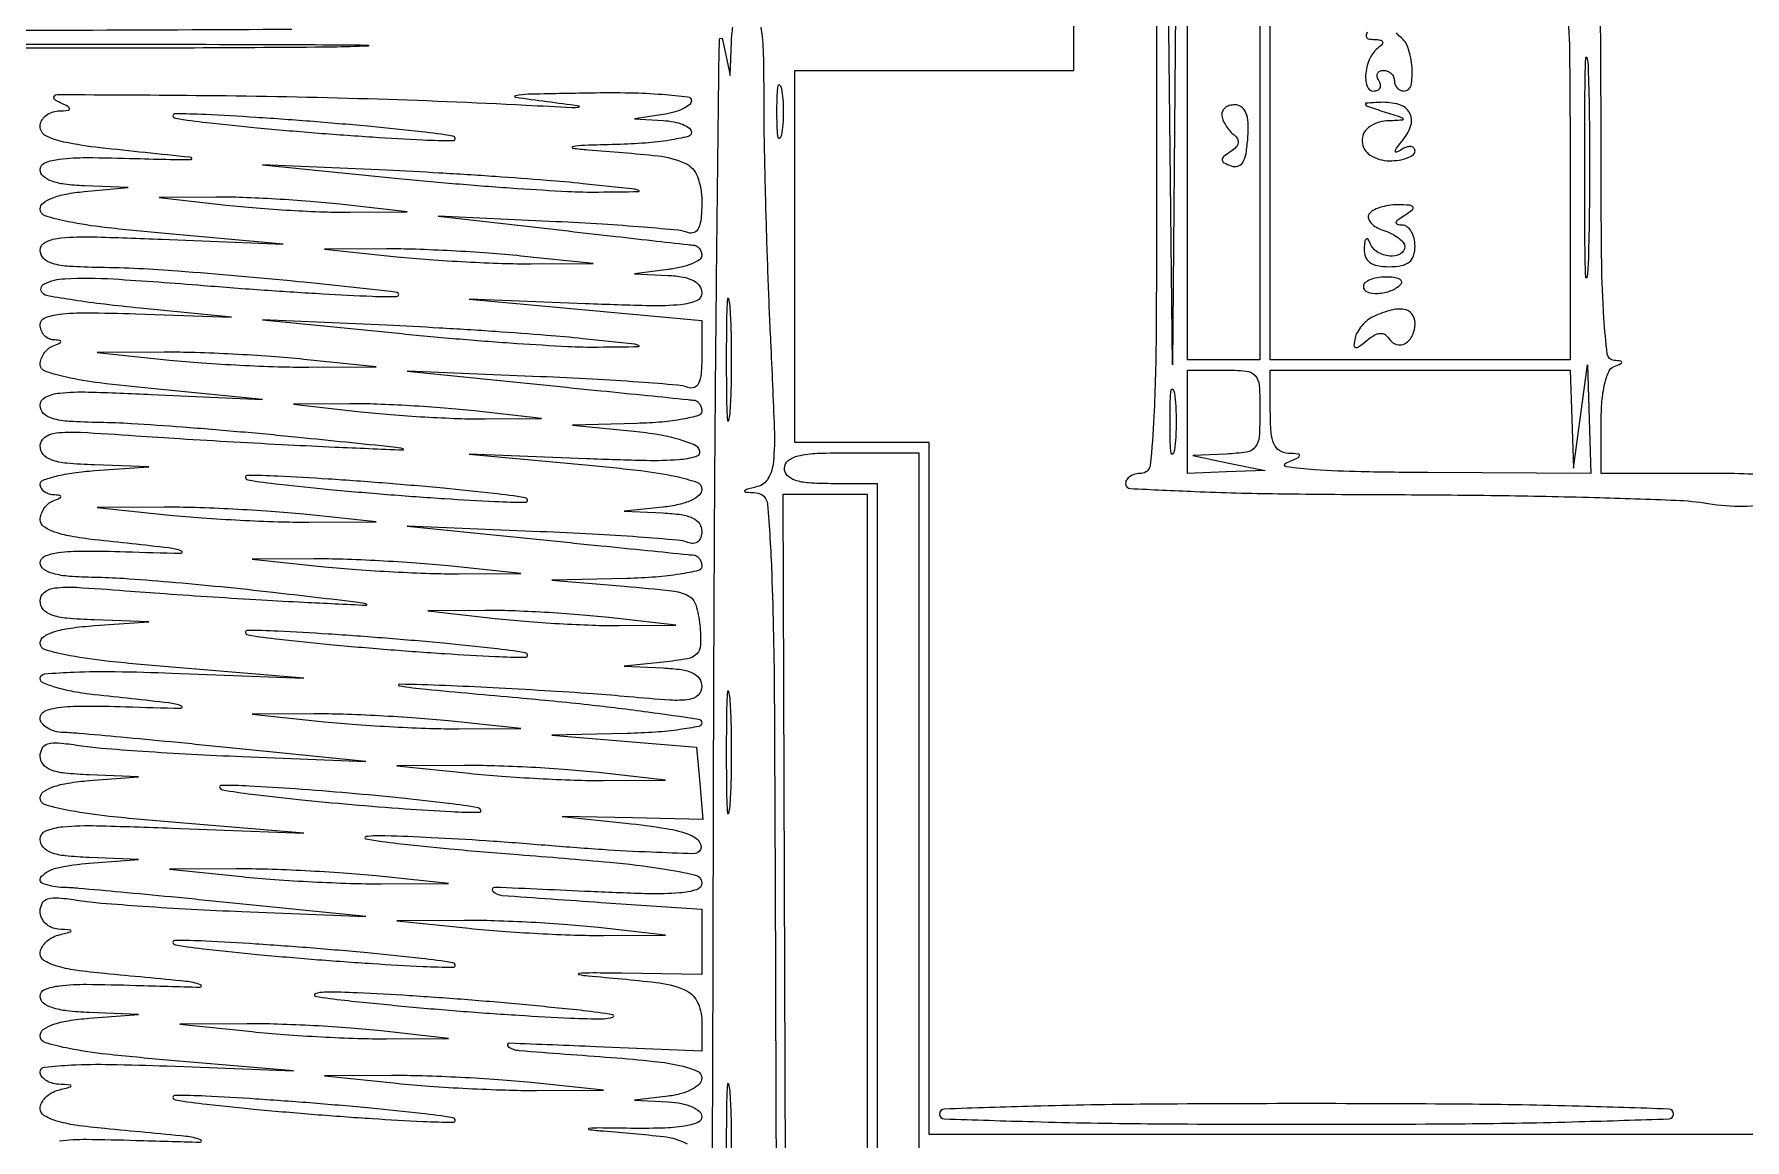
# Model space of a CAD drawing. Extents: x 23 to 255, y 40 to 184.
# Drawn here: x 89.8 to 103.8, y 125.93 to 134.98 of the extents above; entities that cross this region are included whole.
import ezdxf

# ---------------------------------------------------------------- set-up
doc = ezdxf.new("R2010")
doc.units = 0
doc.header["$MEASUREMENT"] = 0

msp = doc.modelspace()

# ---------------------------------------------------------------- linework, layer by layer
for points in [[(207.919475, 175.632891, 0.000007), (191.762556, 175.634099, 0.00002), (173.0434, 175.634494, 0.000013), (151.49745, 175.633531)], [(98.982, 136.7136), (98.982, 134.0487, -0.001302), (98.97807, 132.53948, -0.010594), (98.959843, 131.8491, -0.014733), (98.929053, 131.450268, -0.383351), (98.8551, 131.3838, 0.064853), (98.806586, 131.377481, 0.082425), (98.765477, 131.358949, 0.098894), (98.737977, 131.331463, 0.148195), (98.7282, 131.2992, 0.399288), (98.765652, 131.259778, 0.002525), (99.295223, 131.235308, 0.006956), (99.97342, 131.216845, 0.002747), (100.90665, 131.209557, -0.002812), (101.770918, 131.202696, -0.00361), (102.565792, 131.186175, -0.002782), (103.231412, 131.163826, -0.030946), (103.495692, 131.137042, 0.043677), (103.782206, 131.115348, 0.052396), (104.05065, 131.146743, 0.06384)], [(102.341676, 135.193906, -0.020095), (102.361767, 134.78801, -0.002319), (102.366, 133.875296), (102.366, 132.3144), (101.1393, 132.3144), (99.9126, 132.3144), (99.9126, 134.514), (99.9126, 136.7136)], [(91.903364, 135.017614, -0.000504), (88.17435, 135.003414, 0.00075)], [(95.344658, 125.291578, 0.000841), (95.354041, 128.0421, -0.00082), (95.363264, 130.779537, -0.001458), (95.38113, 133.033764, -0.000413), (95.403308, 134.934507, -0.895655), (95.4288, 134.937), (95.491126, 134.6409), (95.502263, 134.91585, -0.030926), (95.514694, 135.036919, -0.075426)], [(104.063094, 131.365162, 0.011698), (103.790137, 131.379238, 0.007033), (103.4658, 131.3838), (102.6198, 131.3838), (102.6198, 131.79975, -0.020037), (102.626784, 131.973951, -0.036638), (102.648497, 132.114405, -0.045015), (102.681587, 132.215409, -0.197694), (102.72555, 132.258371, 0.009076), (102.78137, 132.282082, 0.295955), (102.789, 132.293844, 0.382689), (102.780827, 132.302958, 0.011437), (102.72555, 132.307721, -0.360653), (102.670433, 132.35962, -0.014341), (102.642438, 132.654963, -0.013501), (102.624501, 133.116764, -0.002956), (102.6198, 133.911933, 0.001591), (102.616445, 134.966056, 0.027155), (102.595455, 135.311669, 0.105196)], [(95.742654, 135.037929, -0.034161), (95.762446, 134.82082, -0.005654), (95.7672, 134.400476, 0.004967), (95.771007, 134.017197, 0.00213), (95.783357, 133.50543, 0.002107), (95.801136, 132.960233, 0.002777), (95.822201, 132.463325, -0.002613), (95.852586, 131.752116, -0.031575), (95.845568, 131.478617, -0.104679), (95.804, 131.342984, -0.206434), (95.716451, 131.275363, 0.003148), (95.620041, 131.250044, 0.27229), (95.609916, 131.239727, 0.461985), (95.616159, 131.231004, 0.004452), (95.70375, 131.224414, -0.370674), (95.797269, 131.132612, -0.012049), (95.831647, 130.566194, -0.007803), (95.853106, 129.540448, -0.000627), (95.86408, 126.83655, 0.000697), (95.873071, 124.695352, 0.000287), (95.890966, 121.793729, 0.000284), (95.913721, 118.680561, 0.000365), (95.938362, 115.8174, 0.00049), (95.967732, 112.970367, 0.991603)], [(100.70648, 134.996197, 0.177684), (100.697053, 134.961829, 0.328723), (100.714427, 134.941986, 0.051364), (100.769391, 134.935705, -0.043652), (100.81232, 134.931466, -0.235257), (100.830479, 134.917726, -0.297655), (100.828126, 134.897826, -0.060291), (100.8009, 134.872255, 0.124603), (100.729172, 134.785212, 0.082013), (100.693421, 134.659776, 0.108626), (100.70427, 134.554209, 0.323633), (100.759884, 134.514, 0.103144), (100.791384, 134.520568, 0.178935), (100.810419, 134.538851, 0.165916), (100.813801, 134.566293, 0.087051), (100.8009, 134.5986, -0.082592), (100.787659, 134.630926, -0.161196), (100.790291, 134.658349, -0.182303), (100.808179, 134.676577, -0.108972), (100.838207, 134.6832, -0.093332), (100.872407, 134.67676, -0.09642), (100.901482, 134.658349, -0.099167), (100.920942, 134.63088, -0.105053), (100.9278, 134.5986, 0.092674), (100.933838, 134.566305, 0.09622), (100.951107, 134.538851, 0.099291), (100.976869, 134.520478, 0.105789), (101.007142, 134.514, 0.358848), (101.06391, 134.560764, 0.066794), (101.072526, 134.705977, 0.059205), (101.041347, 134.866029, 0.161113), (100.974159, 134.95815, -0.110059), (100.944722, 134.991017, -0.193895)], [(90.004056, 125.919382, -0.031178), (90.224143, 125.931099, -0.005848), (90.62775, 125.922685, 0.002162), (91.154651, 125.907816, 0.844249), (91.15849, 125.927525, 0.066082), (91.039303, 125.955297, 0.001141), (90.37395, 126.018477, -0.013003), (90.134615, 126.046946, -0.038657), (89.973571, 126.083241, -0.06202), (89.875612, 126.12732, -0.261765), (89.8452, 126.18143, -0.117853), (89.856304, 126.227887, -0.075354), (89.88869, 126.273282, -0.068787), (89.936657, 126.310767, -0.067697), (89.99325, 126.334083, 0.001923), (90.092755, 126.360496, 0.339035), (90.099, 126.368647, 0.392517), (90.092565, 126.375581, 0.002113), (89.99325, 126.382586, -0.058004), (89.936631, 126.39301, -0.073591), (89.88869, 126.415866, -0.089286), (89.856462, 126.447108, -0.156974), (89.8452, 126.482096, -0.383399), (89.881737, 126.522741, -0.014701), (90.101193, 126.539659, -0.016216), (90.418002, 126.544447, -0.00541), (90.88155, 126.531402), (91.9179, 126.491011), (90.88155, 126.580044, -0.005501), (90.388312, 126.627891, -0.020704), (90.081118, 126.674038, -0.026898), (89.887821, 126.722222, -0.329371), (89.8452, 126.779903, -0.242074), (89.870627, 126.829345, -0.070108), (89.949086, 126.87027, -0.046189), (90.074255, 126.90203, -0.019375), (90.24705, 126.922416), (90.6489, 126.954102), (90.24705, 126.969351, -0.017457), (90.064471, 126.982674, -0.052189), (89.942216, 127.008991, -0.09137), (89.870367, 127.048107, -0.22625), (89.8452, 127.100879, -0.306002), (89.883578, 127.157715, -0.066964), (90.004056, 127.188382, -0.031178), (90.224143, 127.200099, -0.005848), (90.62775, 127.191685, 0.002162), (91.154651, 127.176816, 0.844249), (91.15849, 127.196525, 0.066082), (91.039303, 127.224297, 0.001141), (90.37395, 127.287477, -0.013003), (90.134615, 127.315946, -0.038657), (89.973571, 127.352241, -0.06202), (89.875612, 127.39632, -0.261765), (89.8452, 127.45043, -0.117853), (89.856304, 127.496887, -0.075354), (89.88869, 127.542282, -0.068787), (89.936657, 127.579767, -0.067697), (89.99325, 127.603083, 0.001923), (90.092755, 127.629496, 0.339035), (90.099, 127.637647, 0.392517), (90.092565, 127.644581, 0.002113), (89.99325, 127.651586, -0.090138), (89.936719, 127.665779, -0.089703), (89.88869, 127.69897, -0.092698), (89.856491, 127.745803, -0.104739), (89.8452, 127.799113, -0.128249), (89.862272, 127.864576, -0.199988), (89.907463, 127.900073, -0.091012), (89.995576, 127.907982, -0.015737), (90.16245, 127.887273, 0.018383), (90.345008, 127.865598, 0.003348), (90.684723, 127.840167, 0.003599), (91.082965, 127.815913, 0.00326), (91.4949, 127.796493), (92.5101, 127.755265), (91.368, 127.870621, 0.000986), (90.916682, 127.915307, 0.001304), (90.505477, 127.954121, 0.000931), (90.16059, 127.985121, 0.012873), (90.03555, 127.992888, -0.072855), (89.869806, 128.023348, -0.566147), (89.85644, 128.085063, -0.138153), (89.990784, 128.154868, -0.031497), (90.24705, 128.191416), (90.6489, 128.223102), (90.24705, 128.238351, -0.015762), (90.049887, 128.252066, -0.063412), (89.932485, 128.279261, -0.126455), (89.868938, 128.323283, -0.180258), (89.8452, 128.386989, -0.30366), (89.89172, 128.456525, -0.076685), (90.030872, 128.490354, -0.027597), (90.308107, 128.498736, -0.003269), (90.92385, 128.47934), (92.0025, 128.438301), (90.92385, 128.527404, -0.005253), (90.410608, 128.575234, -0.019781), (90.090853, 128.621268, -0.024842), (89.888298, 128.669168, -0.333863), (89.8452, 128.726518, -0.244341), (89.870622, 128.775434, -0.06841), (89.949698, 128.816161, -0.045624), (90.075098, 128.84789, -0.019489), (90.24705, 128.868216), (90.6489, 128.899902), (90.24705, 128.915151, -0.015412), (90.04664, 128.928951, -0.06613), (89.930408, 128.956367, -0.134319), (89.868466, 129.001601, -0.169858), (89.8452, 129.068113, -0.128249), (89.862272, 129.133576, -0.199988), (89.907463, 129.169073, -0.091012), (89.995576, 129.176982, -0.015737), (90.16245, 129.156273, 0.018383), (90.345008, 129.134598, 0.003348), (90.684723, 129.109167, 0.003599), (91.082965, 129.084913, 0.00326), (91.4949, 129.065493), (92.5101, 129.024265), (91.368, 129.139621, 0.000986), (90.916682, 129.184307, 0.001304), (90.505477, 129.223121, 0.000931), (90.16059, 129.254121, 0.012873), (90.03555, 129.261888, -0.057104), (89.962747, 129.27292, -0.074475), (89.901115, 129.299937, -0.091738), (89.859729, 129.338091, -0.162163), (89.8452, 129.381709, -0.301349), (89.880997, 129.43571, -0.067614), (89.993028, 129.466113, -0.033215), (90.19339, 129.478868, -0.007054), (90.54315, 129.472942, 0.002255), (90.999095, 129.460838, 0.839703), (91.002603, 129.478518, 0.064532), (90.898473, 129.504088, 0.001015), (90.28935, 129.571288, -0.017776), (90.119125, 129.595866, -0.028055), (89.975669, 129.630219, -0.026984), (89.868955, 129.668579, -0.301615), (89.8452, 129.704377, -0.390444), (89.879597, 129.74171, -0.010274), (90.124527, 129.756739, -0.014188), (90.459764, 129.760883, -0.005504), (90.92385, 129.74834), (92.0025, 129.707301), (90.92385, 129.796404, -0.005241), (90.409937, 129.844284, -0.01984), (90.090417, 129.890308, -0.025068), (89.888365, 129.938227, -0.333558), (89.8452, 129.995732, -0.254212), (89.872346, 130.045674, -0.066858), (89.957535, 130.085938, -0.043011), (90.094814, 130.11693, -0.016557), (90.28935, 130.137029), (90.7335, 130.168101), (90.28935, 130.18375, -0.01293), (90.062342, 130.197633, -0.062333), (89.936092, 130.224733, -0.135205), (89.870099, 130.27034, -0.17611), (89.8452, 130.338839, -0.225725), (89.878574, 130.408999, -0.141725), (89.96379, 130.445149, -0.044686), (90.141875, 130.450549, -0.005105), (90.54315, 130.422735, 0.002474), (90.865217, 130.398708, 0.001359), (91.259738, 130.372315, 0.001354), (91.660291, 130.347701, 0.002166), (92.0025, 130.32909, 0.000568), (92.514658, 130.304044, 0.880419), (92.516174, 130.312629, 0.04653), (92.447735, 130.327127, 0.000232), (91.7487, 130.408088, 0.003868), (91.327452, 130.453378, 0.003752), (90.901246, 130.492642, 0.003705), (90.525871, 130.521585, 0.013837), (90.28935, 130.531494, -0.01472), (90.084902, 130.540421, -0.047325), (89.950729, 130.563129, -0.08527), (89.872201, 130.599368, -0.246919), (89.8452, 130.650709, -0.301349), (89.880997, 130.70471, -0.067614), (89.993028, 130.735113, -0.033215), (90.19339, 130.747868, -0.007054), (90.54315, 130.741942, 0.002255), (90.999095, 130.729838, 0.839703), (91.002603, 130.747518, 0.064532), (90.898473, 130.773088, 0.001015), (90.28935, 130.840288, -0.017115), (90.095343, 130.868038, -0.043314), (89.957864, 130.905034, -0.06619), (89.872394, 130.949708, -0.243915), (89.8452, 131.002138, -0.083991), (89.853097, 131.048817, -0.064907), (89.876264, 131.095017, -0.064866), (89.910521, 131.133762, -0.083626), (89.95095, 131.158571, 0.009076), (90.00677, 131.182282, 0.295955), (90.0144, 131.194044, 0.382689), (90.006227, 131.203158, 0.011437), (89.95095, 131.207921, -0.07318), (89.910541, 131.216499, -0.08328), (89.876264, 131.236191, -0.093777), (89.853294, 131.263675, -0.127982), (89.8452, 131.294779, -0.315867), (89.86836, 131.327783, -0.025397), (89.975669, 131.360532, -0.02702), (90.119109, 131.388327, -0.016884), (90.28935, 131.406029), (90.7335, 131.437101), (90.28935, 131.45275, -0.012931), (90.062356, 131.466633, -0.062323), (89.9361, 131.493732, -0.135175), (89.870101, 131.539334, -0.176149), (89.8452, 131.607823, -0.243079), (89.881763, 131.678587, -0.128128), (89.976691, 131.714547, -0.039996), (90.174981, 131.719961, -0.004434), (90.62775, 131.692069, 0.00218), (90.988332, 131.668225, 0.001205), (91.428938, 131.642084, 0.001202), (91.875575, 131.617742, 0.001934), (92.2563, 131.599386, 0.00057), (92.814525, 131.575275, 0.897583), (92.815832, 131.583933, 0.039014), (92.734129, 131.598776, 0.000225), (91.9602, 131.677428, 0.003253), (91.487266, 131.722169, 0.00319), (91.010697, 131.761065, 0.00314), (90.592249, 131.789889, 0.012073), (90.33165, 131.799888, -0.011222), (90.083239, 131.808997, -0.055087), (89.945067, 131.832595, -0.123953), (89.872456, 131.874737, -0.202263), (89.8452, 131.939358, -0.283371), (89.886928, 132.007073, -0.091873), (90.004835, 132.041366, -0.03232), (90.241334, 132.049691, -0.004039), (90.75465, 132.030427), (91.6641, 131.988938), (90.75465, 132.077465, -0.006688), (90.332465, 132.124269, -0.022645), (90.059191, 132.170916, -0.029178), (89.885048, 132.219616, -0.320264), (89.8452, 132.275446, -0.086985), (89.853094, 132.320478, -0.065192), (89.876264, 132.365283, -0.064494), (89.910521, 132.403082, -0.080721), (89.95095, 132.427571, 0.009076), (90.00677, 132.451282, 0.295955), (90.0144, 132.463044, 0.382689), (90.006227, 132.472158, 0.011437), (89.95095, 132.476921, -0.106782), (89.910591, 132.488345, -0.093245), (89.876264, 132.515795, -0.089493), (89.853216, 132.554971, -0.08855), (89.8452, 132.599879, -0.306071), (89.883573, 132.656693, -0.067175), (90.003898, 132.687235, -0.031196), (90.223873, 132.698696, -0.005833), (90.62775, 132.689817), (91.4103, 132.663477), (90.662438, 132.73625, -0.005442), (90.372315, 132.767672, -0.008164), (90.11993, 132.801978, -0.004031), (89.907882, 132.836086, -0.155703), (89.865788, 132.857812, -0.519346), (89.879367, 132.935698, -0.09804), (90.047288, 132.977632, -0.027662), (90.44549, 132.975226, -0.005063), (91.180186, 132.922622, 0.002887), (91.681781, 132.884512, 0.003358), (92.159094, 132.854238, 0.002986), (92.563183, 132.833752, 0.020089), (92.7639, 132.832847, 0.92554), (92.765252, 132.865309, 0.005548), (91.956218, 132.952895, 0.004625), (90.971073, 133.03931, 0.016011), (90.33165, 133.068888, -0.011191), (90.0828, 133.077997, -0.055335), (89.944799, 133.101618, -0.124891), (89.872406, 133.143896, -0.201077), (89.8452, 133.208812, -0.294072), (89.889412, 133.277483, -0.083776), (90.017915, 133.311613, -0.029771), (90.274847, 133.320072, -0.003618), (90.83925, 133.30096), (91.8333, 133.260097), (90.83925, 133.349517, -0.005902), (90.372002, 133.397114, -0.021089), (90.075304, 133.443624, -0.026778), (89.886719, 133.49202, -0.327522), (89.8452, 133.548604, -0.234144), (89.868794, 133.596226, -0.068742), (89.941937, 133.637478, -0.048171), (90.055371, 133.670096, -0.023479), (90.20475, 133.690655), (90.5643, 133.72304), (90.20475, 133.73782, -0.020875), (90.044983, 133.751083, -0.056302), (89.934437, 133.777791, -0.094292), (89.86848, 133.81711, -0.214502), (89.8452, 133.868879, -0.305877), (89.883586, 133.925755, -0.066583), (90.004341, 133.956649, -0.031145), (90.224629, 133.968828, -0.005874), (90.62775, 133.961252, 0.002649), (90.90955, 133.954138, 0.010778), (91.081021, 133.954415, 0.567912), (91.085651, 133.962603, 0.24253), (91.0719, 133.971545, -0.002237), (90.337843, 134.049046, -0.023327), (90.038493, 134.096223, -0.067378), (89.891933, 134.147656, -0.281807), (89.8452, 134.223988, -0.120158), (89.85655, 134.270534, -0.096393), (89.88869, 134.311058, -0.087927), (89.936696, 134.339358, -0.079449), (89.99325, 134.350746, 0.012332), (90.07564, 134.356093, 0.460155), (90.085268, 134.369613, 0.219874), (90.070053, 134.388559, 0.006005), (89.9721, 134.435794, -0.802917), (89.983068, 134.484943, -0.001954), (91.200018, 134.478007, -0.00508), (92.528306, 134.451746, -0.005495), (93.8214, 134.398808, 0.000614), (94.197184, 134.379747, 0.051814), (94.254436, 134.382847, 0.863752), (94.254342, 134.390922, 0.001585), (93.9906, 134.4257, -0.006091), (93.737051, 134.461461, -0.836367), (93.736628, 134.478081, -0.04549), (93.842111, 134.489974, -0.001028), (94.35015, 134.499778, -0.008636), (94.671721, 134.499768, -0.015263), (94.936774, 134.487082, -0.009316), (95.146834, 134.466646, -0.380742), (95.175, 134.435019, -0.228062), (95.159216, 134.402215, -0.054426), (95.106659, 134.368886, -0.045236), (95.031448, 134.340062, -0.031318), (94.94235, 134.320795), (94.7097, 134.285552), (94.94235, 134.272876, -0.034396), (95.03145, 134.261843, -0.051062), (95.106659, 134.239072, -0.064853), (95.158553, 134.208976, -0.233014), (95.175, 134.1756, -0.348248), (95.147703, 134.141161, -0.01743), (94.996817, 134.111283, -0.02152), (94.799372, 134.087956, -0.012619), (94.56165, 134.07622, 0.002711), (94.298832, 134.06846, 0.036574), (94.203242, 134.058091, 0.854443), (94.203526, 134.046518, 0.014792), (94.329, 134.033603, -0.007444), (94.899184, 133.983368, -0.080647), (95.121558, 133.923328, -0.201306), (95.224034, 133.813071, -0.088111), (95.2596, 133.612815, -0.019853), (95.254027, 133.472505, -0.083436), (95.233568, 133.390985, -0.193412), (95.197446, 133.355514, -0.192479), (95.146733, 133.354809, 0.067985), (95.066186, 133.373723, 0.003093), (94.783322, 133.398879, 0.005118), (94.44628, 133.423282, 0.00364), (94.068083, 133.444014), (93.1023, 133.489908), (94.1175, 133.37376, 0.000086), (94.511161, 133.328791, 0.000132), (94.853123, 133.289878, 0.000046), (95.148361, 133.256389, 0.003449), (95.19615, 133.251306, -0.118871), (95.220367, 133.242857, -0.090319), (95.240962, 133.223576, -0.082646), (95.254822, 133.196509, -0.077238), (95.2596, 133.16576, -0.253382), (95.241826, 133.132939, -0.046809), (95.178833, 133.099774, -0.040169), (95.089979, 133.071236, -0.026757), (94.98465, 133.052399), (94.7097, 133.018278), (94.98465, 133.004739, -0.031131), (95.105923, 132.991168, -0.075862), (95.190931, 132.962513, -0.116926), (95.241215, 132.919348, -0.158469), (95.2596, 132.862798, -0.299757), (95.216429, 132.797259, -0.077965), (95.087951, 132.76442, -0.02967), (94.836599, 132.755542, -0.003991), (94.30785, 132.772465), (93.3561, 132.810534), (94.30785, 132.722414), (95.2596, 132.634294), (95.2596, 132.338396, -0.020014), (95.25403, 132.199302, -0.087489), (95.233377, 132.119935, -0.201828), (95.19661, 132.086134, -0.17977), (95.144433, 132.086691, 0.07069), (95.060895, 132.105834, 0.002707), (94.742797, 132.130921, 0.004804), (94.365004, 132.155012, 0.003363), (93.938883, 132.175203), (92.8485, 132.219522), (93.9906, 132.104672, -0.000043), (94.432915, 132.060155, -0.000066), (94.815847, 132.02153, -0.000021), (95.147833, 131.987985, -0.00194), (95.19615, 131.982912, -0.125796), (95.220369, 131.973829, -0.089107), (95.240962, 131.953179, -0.079712), (95.254836, 131.924248, -0.072144), (95.2596, 131.8914, -0.337032), (95.233804, 131.857477, -0.021436), (95.10428, 131.827474, -0.024451), (94.933544, 131.804131, -0.015024), (94.73085, 131.792578), (94.2021, 131.778356), (94.703114, 131.729128, -0.017461), (94.905834, 131.702035, -0.029219), (95.073387, 131.663475, -0.031138), (95.197048, 131.618772, -0.214135), (95.239571, 131.57218, -0.425139), (95.212041, 131.520081, -0.051541), (95.070094, 131.494585, -0.024294), (94.805539, 131.487664, -0.00443), (94.315557, 131.502997), (93.3561, 131.541534), (94.30785, 131.453414, -0.006077), (94.76088, 131.405909, -0.022793), (95.043024, 131.359737, -0.03165), (95.218119, 131.311076, -0.319348), (95.2596, 131.252754, -0.21446), (95.237968, 131.20464, -0.073925), (95.172592, 131.161977, -0.053114), (95.071877, 131.128102, -0.028536), (94.94235, 131.107028), (94.6251, 131.073843), (94.94235, 131.059622, -0.023402), (95.091815, 131.045893, -0.076076), (95.186883, 131.017498, -0.131628), (95.239926, 130.972469, -0.152462), (95.2596, 130.909449, -0.079831), (95.251375, 130.858263, -0.145872), (95.227409, 130.823851, -0.160033), (95.190322, 130.810087, -0.101447), (95.144433, 130.817691, 0.07069), (95.060895, 130.836834, 0.002707), (94.742797, 130.861921, 0.004804), (94.365004, 130.886012, 0.003363), (93.938883, 130.906203), (92.8485, 130.950522), (93.9906, 130.835672, -0.000043), (94.432915, 130.791155, -0.000066), (94.815847, 130.75253, -0.000021), (95.147833, 130.718985, -0.00194), (95.19615, 130.713912, -0.125796), (95.220369, 130.704829, -0.089107), (95.240962, 130.684179, -0.079712), (95.254836, 130.655248, -0.072144), (95.2596, 130.6224, -0.348199), (95.232309, 130.587962, -0.01741), (95.081378, 130.558041, -0.021512), (94.88392, 130.534659, -0.012625), (94.64625, 130.522861), (94.0329, 130.507922), (94.6251, 130.459411, -0.006244), (95.015321, 130.422534, -0.092359), (95.146506, 130.383258, -0.202804), (95.210645, 130.306412, -0.049735), (95.243407, 130.141352, -0.02865), (95.249783, 129.979068, -0.191236), (95.219201, 129.905904, -0.156898), (95.143055, 129.865708, -0.017728), (94.947307, 129.838324), (94.6251, 129.804843), (94.94235, 129.790622, -0.023119), (95.093509, 129.776824, -0.078359), (95.188031, 129.74824, -0.136271), (95.240233, 129.70237, -0.145768), (95.2596, 129.637351, -0.203905), (95.230161, 129.568165, -0.158273), (95.155813, 129.532043, -0.051581), (95.001135, 129.526588, -0.006214), (94.660643, 129.55397, 0.005586), (94.368044, 129.57787, 0.002323), (93.972464, 129.603891, 0.002298), (93.548448, 129.62785, 0.002968), (93.158993, 129.645743, 0.004511), (92.783981, 129.657355, 0.931773), (92.782783, 129.644448, 0.017612), (93.003467, 129.616061, 0.000811), (93.75795, 129.547148, -0.004446), (94.333723, 129.490335, -0.007357), (94.81849, 129.430917, -0.00217), (95.232336, 129.372169, -0.372253), (95.2596, 129.340624, -0.359616), (95.235582, 129.311548, -0.012353), (95.079428, 129.28551, -0.018063), (94.881403, 129.26476, -0.010983), (94.64625, 129.253861), (94.0329, 129.238922), (94.6251, 129.190411), (95.2173, 129.1419), (95.242467, 128.8458), (95.267633, 128.5497), (94.692567, 128.562021), (94.1175, 128.574341), (94.639294, 128.519721, -0.013491), (94.969372, 128.476138, -0.053036), (95.16723, 128.422605, -0.159094), (95.244983, 128.358987, -0.352304), (95.237253, 128.287653, -0.206977), (95.191133, 128.269381, -0.002264), (94.845705, 128.281653, -0.006608), (94.443299, 128.303103, -0.004198), (93.975303, 128.338207, 0.003864), (93.492851, 128.374719, 0.004851), (93.045196, 128.400761, 0.003918), (92.669679, 128.416004, 0.037733), (92.5101, 128.409186, 0.870652), (92.509717, 128.389979, 0.010266), (92.771963, 128.353696, 0.006798), (93.198568, 128.309446, 0.003086), (93.75795, 128.26258, -0.003347), (94.5079, 128.199352, -0.015479), (94.939924, 128.146487, -0.018651), (95.209337, 128.094669, -0.349098), (95.2596, 128.031452, -0.328335), (95.218045, 127.974993, -0.055649), (95.07846, 127.948057, -0.026746), (94.825238, 127.94148, -0.004724), (94.35015, 127.959048, 0.001114), (93.562918, 127.993851, 0.676403), (93.549264, 127.963545, 0.185184), (93.62492, 127.928068, 0.001024), (94.43475, 127.871118), (95.2596, 127.814809), (95.259797, 127.547755), (95.259994, 127.2807), (94.604147, 127.290775, 0.003014), (94.369215, 127.292967, 0.020294), (94.252786, 127.288625, 0.871797), (94.25228, 127.280055, 0.028262), (94.329, 127.269308, -0.006977), (94.883469, 127.215571, -0.066973), (95.113156, 127.158311, -0.180344), (95.220038, 127.061711, -0.120334), (95.2596, 126.899706), (95.2596, 126.653278), (94.39245, 126.689356, 0.001306), (93.684616, 126.716954, 0.748804), (93.675874, 126.690721, 0.132959), (93.76567, 126.65869, 0.00109), (94.51935, 126.601227, -0.007985), (94.871168, 126.569518, -0.029582), (95.090874, 126.532934, -0.047934), (95.222563, 126.489301, -0.297068), (95.2596, 126.432466, -0.198698), (95.24006, 126.385238, -0.073189), (95.181082, 126.341316, -0.056305), (95.092785, 126.305896, -0.0364), (94.98465, 126.284399), (94.7097, 126.250278), (94.98465, 126.236739, -0.034609), (95.092357, 126.223927, -0.055435), (95.180762, 126.196741, -0.073765), (95.240127, 126.159823, -0.219782), (95.259791, 126.11745, -0.305656), (95.227002, 126.068636, -0.057772), (95.118068, 126.038413, -0.033524), (94.935074, 126.022232, -0.009276), (94.646441, 126.021475, 0.002573), (94.422186, 126.023894, 0.030295), (94.335103, 126.019105, 0.889979), (94.335097, 126.01102, 0.010464), (94.4559, 125.999368, -0.008955), (94.946447, 125.953547, -0.092393), (95.140069, 125.894646, -0.203517)], [(95.978963, 112.9704, 0.002155), (95.980965, 114.559096, 0.000091), (95.962749, 120.19545), (95.925134, 131.2146), (96.269167, 131.2146), (96.6132, 131.2146), (96.6132, 100.8432, -0.00018)], [(94.0329, 125.337355, -0.000024), (94.458997, 125.292604, -0.000037), (94.828272, 125.253774, -0.000012), (95.14799, 125.220123, -0.001055)], [(94.828272, 123.984774, -0.000012), (95.14799, 123.951123, -0.001055)]]:
    msp.add_lwpolyline(points, format="xyb")
for points in [[(99.51075, 136.820855), (99.1512, 136.788471), (99.131492, 134.530286), (99.111783, 132.2721), (99.087818, 134.530571), (99.063854, 136.789041), (98.663377, 136.820672, -0.077825), (98.614921, 136.83223, -0.789273), (98.616627, 136.843148, -0.01641), (98.77844, 136.850698, -0.003305), (99.0666, 136.852771, -0.003455), (99.355634, 136.850942, -0.014625), (99.528595, 136.843589, -0.616579), (99.533241, 136.832416, -0.194901)], [(92.23515, 134.8736, -0.001512), (91.10866, 134.866194, -0.000887), (89.7606, 134.863801, -0.000887), (88.41254, 134.866194, -0.001512), (87.28605, 134.8736, -0.009866), (86.992036, 134.882227, -0.971091), (86.992197, 134.890378, -0.002001), (87.98585, 134.89594, -0.000399), (89.7606, 134.897357, -0.000399), (91.53535, 134.89594, -0.002001), (92.529003, 134.890378, -0.971091), (92.529164, 134.882227, -0.009866)], [(102.513722, 133.101344, -0.027633), (102.50359, 132.987351, -0.91396), (102.494108, 132.987864, -0.007505), (102.487551, 133.303437, -0.001418), (102.485864, 133.8795, -0.001455), (102.487489, 134.456317, -0.00692), (102.493943, 134.786143, -0.880888), (102.503524, 134.787037, -0.045978), (102.513575, 134.708744, -0.005724), (102.522283, 134.351001, -0.0032), (102.52511, 133.915581, -0.003192), (102.52234, 133.475309, -0.005183)], [(95.911505, 134.15445, -0.142433), (95.898075, 134.128222, -0.611425), (95.885612, 134.131846, -0.039503), (95.877047, 134.208468, -0.008087), (95.874842, 134.3448, -0.008087), (95.877047, 134.481132, -0.039503), (95.885612, 134.557754, -0.611425), (95.898075, 134.561378, -0.142433), (95.911505, 134.53515, -0.029693), (95.922919, 134.44846, -0.017887), (95.926629, 134.3448, -0.017887), (95.922919, 134.24114, -0.029693)], [(99.51545, 134.30955, 0.062991), (99.527885, 134.269831, 0.03707), (99.551919, 134.226184, 0.036516), (99.582904, 134.185462, 0.051008), (99.6165, 134.15445, -0.104551), (99.644248, 134.122745, -0.180669), (99.649526, 134.088551, -0.141862), (99.630817, 134.053153, -0.057471), (99.588257, 134.018173, 0.025226), (99.531282, 133.977192, 0.238022), (99.519117, 133.950627, 0.267081), (99.533812, 133.927183, 0.030642), (99.592725, 133.90033, 0.165498), (99.646443, 133.898267, 0.18822), (99.686875, 133.929758, 0.093155), (99.713814, 134.00328, 0.024553), (99.728419, 134.128256, 0.026524), (99.730206, 134.253968, 0.082706), (99.713124, 134.336596, 0.143789), (99.677122, 134.383512, 0.158984), (99.622901, 134.4012, 0.074248), (99.57679, 134.394315, 0.102799), (99.540228, 134.374278, 0.122799), (99.51892, 134.344445, 0.139249)], [(100.8432, 134.3448, -0.001977), (100.98583, 134.298499, -0.25058), (100.998345, 134.285382, -0.47836), (100.99094, 134.275043, -0.003158), (100.86435, 134.268633, 0.149429), (100.717156, 134.21641, 0.254822), (100.663698, 134.101119, 0.239828), (100.730978, 133.987753, 0.142049), (100.8855, 133.94295, 0.035547), (100.966505, 133.948716, 0.053907), (101.034872, 133.966161, 0.070466), (101.081767, 133.991674, 0.23727), (101.097, 134.021968, 0.174109), (101.088161, 134.046582, 0.186072), (101.065936, 134.059112, 0.117211), (101.031785, 134.0561, 0.054975), (100.99125, 134.037453, -0.028561), (100.946484, 134.013926, -0.576966), (100.936389, 134.021131, -0.139028), (100.946431, 134.046871, -0.008244), (100.998533, 134.113354, 0.095518), (101.063542, 134.235014, 0.211389), (101.051578, 134.337381, 0.192853), (100.965412, 134.40381, 0.080475), (100.817057, 134.420967, 0.00418), (100.698952, 134.414604, 0.495213), (100.69159, 134.403585, 0.234302), (100.705797, 134.389535, 0.002407)], [(91.6218, 134.213351, 0.003767), (92.093181, 134.172139, 0.003768), (92.56509, 134.138039, 0.003687), (92.977431, 134.114418, 0.014908), (93.2292, 134.109372, 0.475658), (93.242141, 134.125605, 0.306689), (93.222326, 134.144465, 0.013964), (92.964379, 134.18019, 0.003739), (92.5524, 134.222449, 0.003767), (92.081019, 134.263661, 0.003768), (91.60911, 134.297761, 0.003687), (91.196769, 134.321382, 0.014908), (90.945, 134.326428, 0.475658), (90.932059, 134.310195, 0.306689), (90.951874, 134.291335, 0.013964), (91.209821, 134.25561, 0.003739)], [(92.8062, 133.796404, 0.003997), (93.277581, 133.752916, 0.003999), (93.74949, 133.716979, 0.003913), (94.161833, 133.692134, 0.01583), (94.4136, 133.686923, 0.000678), (94.742169, 133.690969, 0.773826), (94.744236, 133.699418, 0.096814), (94.711301, 133.709627, 0.00032), (94.2867, 133.7552, 0.006997), (93.989939, 133.782666, 0.002572), (93.570244, 133.813422, 0.002549), (93.111385, 133.842326, 0.003058), (92.6793, 133.864682), (91.6641, 133.910986)], [(91.368, 133.580388, 0.00811), (91.612441, 133.55692, 0.00541), (91.893049, 133.537619, 0.005447), (92.165654, 133.524808, 0.010635), (92.3832, 133.521589), (92.8485, 133.524601), (92.2986, 133.586412, 0.00811), (92.054159, 133.60988, 0.00541), (91.773551, 133.629181, 0.005447), (91.500946, 133.641992, 0.010635), (91.2834, 133.645211), (90.8181, 133.642199)], [(100.720064, 133.504891, 0.209118), (100.715205, 133.470723, 0.11865), (100.73586, 133.433554, 0.081387), (100.780254, 133.398744, 0.048846), (100.841972, 133.37229, -0.039423), (100.907195, 133.345773, -0.049463), (100.962337, 133.310911, -0.057809), (101.000388, 133.273409, -0.170932), (101.0124, 133.239299, -0.277671), (100.976785, 133.180112, -0.146589), (100.889713, 133.162796, -0.112792), (100.78989, 133.195815, -0.162198), (100.730029, 133.26615, 0.051902), (100.712187, 133.299824, 0.449116), (100.697291, 133.301857, 0.185333), (100.685604, 133.280242, 0.021021), (100.680679, 133.22385, 0.09932), (100.690913, 133.157446, 0.149605), (100.726002, 133.111087, 0.113288), (100.789547, 133.084201, 0.043691), (100.8855, 133.0758, 0.044917), (100.985562, 133.084807, 0.124434), (101.049413, 133.11387, 0.149477), (101.084939, 133.165877, 0.07578), (101.097, 133.245, 0.060533), (101.089126, 133.309799, 0.078496), (101.065936, 133.364878, 0.095937), (101.031589, 133.402009, 0.156456), (100.99125, 133.415495, -0.066727), (100.952764, 133.421135, -0.405416), (100.943663, 133.436969, -0.167501), (100.959791, 133.461556, -0.021149), (101.0124, 133.4988, 0.021402), (101.075072, 133.543215, 0.400385), (101.078369, 133.565059, 0.230617), (101.052878, 133.579171, 0.011327), (100.953943, 133.582105, 0.039054), (100.879434, 133.5768, 0.042458), (100.808781, 133.559957, 0.046663), (100.751632, 133.534973, 0.128659)], [(92.7639, 133.157597, 0.00747), (93.027602, 133.134507, 0.004933), (93.331249, 133.115494, 0.004964), (93.626889, 133.102851, 0.009584), (93.8637, 133.099619), (94.3713, 133.102422), (93.7791, 133.163203, 0.00747), (93.515398, 133.186293, 0.004933), (93.211751, 133.205306, 0.004964), (92.916111, 133.217949, 0.009584), (92.6793, 133.221181), (92.1717, 133.218378)], [(100.674, 132.914086, 0.319036), (100.70615, 132.868829, 0.099013), (100.793587, 132.856676, 0.076138), (100.900108, 132.879521, 0.105931), (100.981751, 132.932351, 0.286074), (100.986877, 132.954427, 0.2027), (100.969469, 132.973913, 0.080137), (100.923754, 132.987147, 0.03047), (100.8573, 132.9912, 0.040166), (100.787115, 132.985553, 0.059481), (100.727844, 132.968548, 0.078229), (100.687538, 132.943593, 0.218452)], [(95.460099, 132.3144, 0.002911), (95.461953, 131.995913, 0.014551), (95.469226, 131.817507, 0.813012), (95.479871, 131.816054, 0.067956), (95.491171, 131.87025, 0.01099), (95.500856, 132.072452, 0.006471), (95.503988, 132.3144, 0.006471), (95.500856, 132.556348, 0.01099), (95.491171, 132.75855, 0.067956), (95.479871, 132.812746, 0.813012), (95.469226, 132.811293, 0.014551), (95.461953, 132.632887, 0.002911)], [(100.7586, 132.668004, 0.061814), (100.708128, 132.637133, 0.046976), (100.661362, 132.592121, 0.047971), (100.624998, 132.540615, 0.076713), (100.605777, 132.49043, 0.031971), (100.596936, 132.431424, 0.388954), (100.609753, 132.414811, 0.205138), (100.63779, 132.42146, 0.013801), (100.703995, 132.473388, -0.041073), (100.763376, 132.514945, -0.11467), (100.81164, 132.529885, -0.163134), (100.85111, 132.51974, -0.111008), (100.883814, 132.486328, 0.181761), (100.945046, 132.439038, 0.213863), (101.017197, 132.447984, 0.154439), (101.075944, 132.515017, 0.103657), (101.097, 132.615493, 0.169858), (101.07146, 132.688504, 0.188134), (101.00706, 132.72588, 0.106571), (100.901007, 132.71968, 0.038702)], [(92.8062, 132.527404, 0.003997), (93.277581, 132.483916, 0.003999), (93.74949, 132.447979, 0.003913), (94.161833, 132.423134, 0.01583), (94.4136, 132.417923, 0.000678), (94.742169, 132.421969, 0.773826), (94.744236, 132.430418, 0.096814), (94.711301, 132.440627, 0.00032), (94.2867, 132.4862, 0.006997), (93.989939, 132.513666, 0.002572), (93.570244, 132.544422, 0.002549), (93.111385, 132.573326, 0.003058), (92.6793, 132.595682), (91.6641, 132.641986)], [(90.9027, 132.311597, 0.007938), (91.169371, 132.288499, 0.004951), (91.482474, 132.269494, 0.004968), (91.791577, 132.25688, 0.008987), (92.0448, 132.253619), (92.5947, 132.256422), (92.0025, 132.317203, 0.007938), (91.735829, 132.340301, 0.004951), (91.422726, 132.359306, 0.004968), (91.113623, 132.37192, 0.008987), (90.8604, 132.375181), (90.3105, 132.372378)], [(99.828, 131.8914, -0.016577), (99.821094, 131.683171, -0.151192), (99.78897, 131.599457, -0.189352), (99.718458, 131.558143, -0.028819), (99.55305, 131.541863), (99.2781, 131.530726), (99.5742, 131.4684), (99.8703, 131.406074), (99.55305, 131.394937), (99.2358, 131.3838), (99.2358, 131.8068), (99.2358, 132.2298), (99.5319, 132.2298, -0.022778), (99.715908, 132.221413, -0.192545), (99.788344, 132.184479, -0.165362), (99.821246, 132.104679, -0.01583)], [(102.379291, 131.82795), (102.392582, 131.4261), (102.4506, 131.8491), (102.508618, 132.2721), (102.521909, 131.82795), (102.5352, 131.3838), (101.20275, 131.389746, -0.00412), (100.655245, 131.396701, -0.011643), (100.273248, 131.413607, -0.017821), (100.043668, 131.437372, -0.759001), (100.0395, 131.4684, 0.005675), (100.13696, 131.511597, 0.223503), (100.151806, 131.529135, 0.467319), (100.142845, 131.541911, 0.011173), (100.06065, 131.547054, -0.12921), (99.989207, 131.56893, -0.153849), (99.943375, 131.622106, -0.082544), (99.919149, 131.720529, -0.019158), (99.9126, 131.8914), (99.9126, 132.2298), (101.1393, 132.2298), (102.366, 132.2298)], [(99.127195, 131.57415, -0.124239), (99.114321, 131.54349, -0.664672), (99.102304, 131.546523, -0.03126), (99.094064, 131.640086, -0.006336), (99.091952, 131.8068, -0.006336), (99.094064, 131.973514, -0.03126), (99.102304, 132.067077, -0.664672), (99.114321, 132.07011, -0.124239), (99.127195, 132.03945, -0.023547), (99.138173, 131.933512, -0.014044), (99.141733, 131.8068, -0.014044), (99.138173, 131.680088, -0.023547)], [(92.4678, 131.888388, 0.00811), (92.712241, 131.86492, 0.00541), (92.992849, 131.845619, 0.005447), (93.265454, 131.832808, 0.010635), (93.483, 131.829589), (93.9483, 131.832601), (93.3984, 131.894412, 0.00811), (93.153959, 131.91788, 0.00541), (92.873351, 131.937181, 0.005447), (92.600746, 131.949992, 0.010635), (92.3832, 131.953211), (91.9179, 131.950199)], [(97.0362, 101.0124, -0.000069), (97.033394, 80.659175, -0.001316), (97.014933, 74.310525, -0.000543), (96.990306, 70.594159, -0.411956), (96.867, 70.4718, -0.411944), (96.743708, 70.594139, -0.000548), (96.719068, 74.294663, -0.001322), (96.700606, 80.617041, -0.000069), (96.6978, 100.8855), (96.6978, 131.2992), (96.3171, 131.2992, -0.016668), (96.133196, 131.305332, -0.063857), (96.021, 131.3274, -0.12648), (95.959468, 131.367134, -0.188641), (95.9364, 131.4261, -0.232029), (95.96668, 131.487837, -0.108427), (96.0492, 131.526969, -0.047315), (96.205057, 131.547701, -0.00942), (96.4863, 131.553), (97.0362, 131.553)], [(92.214, 131.252351, 0.003767), (92.685381, 131.211139, 0.003768), (93.15729, 131.177039, 0.003687), (93.569631, 131.153418, 0.014908), (93.8214, 131.148372, 0.475658), (93.834341, 131.164605, 0.306689), (93.814526, 131.183465, 0.013964), (93.556579, 131.21919, 0.003739), (93.1446, 131.261449, 0.003767), (92.673219, 131.302661, 0.003768), (92.20131, 131.336761, 0.003687), (91.788969, 131.360382, 0.014908), (91.5372, 131.365428, 0.475658), (91.524259, 131.349195, 0.306689), (91.544074, 131.330335, 0.013964), (91.802021, 131.29461, 0.003739)], [(90.9027, 131.042597, 0.007938), (91.169371, 131.019499, 0.004951), (91.482474, 131.000494, 0.004968), (91.791577, 130.98788, 0.008987), (92.0448, 130.984619), (92.5947, 130.987422), (92.0025, 131.048203, 0.007938), (91.735829, 131.071301, 0.004951), (91.422726, 131.090306, 0.004968), (91.113623, 131.10292, 0.008987), (90.8604, 131.106181), (90.3105, 131.103378)], [(92.1717, 130.619597, 0.00747), (92.435402, 130.596507, 0.004933), (92.739049, 130.577494, 0.004964), (93.034689, 130.564851, 0.009584), (93.2715, 130.561619), (93.7791, 130.564422), (93.1869, 130.625203, 0.00747), (92.923198, 130.648293, 0.004933), (92.619551, 130.667306, 0.004964), (92.323911, 130.679949, 0.009584), (92.0871, 130.683181), (91.5795, 130.680378)], [(93.5676, 130.196388, 0.00811), (93.812041, 130.17292, 0.00541), (94.092649, 130.153619, 0.005447), (94.365254, 130.140808, 0.010635), (94.5828, 130.137589), (95.0481, 130.140601), (94.4982, 130.202412, 0.00811), (94.253759, 130.22588, 0.00541), (93.973151, 130.245181, 0.005447), (93.700546, 130.257992, 0.010635), (93.483, 130.261211), (93.0177, 130.258199)], [(92.214, 129.983351, 0.003767), (92.685381, 129.942139, 0.003768), (93.15729, 129.908039, 0.003687), (93.569631, 129.884418, 0.014908), (93.8214, 129.879372, 0.475658), (93.834341, 129.895605, 0.306689), (93.814526, 129.914465, 0.013964), (93.556579, 129.95019, 0.003739), (93.1446, 129.992449, 0.003767), (92.673219, 130.033661, 0.003768), (92.20131, 130.067761, 0.003687), (91.788969, 130.091382, 0.014908), (91.5372, 130.096428, 0.475658), (91.524259, 130.080195, 0.306689), (91.544074, 130.061335, 0.013964), (91.802021, 130.02561, 0.003739)], [(95.460099, 129.0996, 0.002911), (95.461953, 128.781113, 0.014551), (95.469226, 128.602707, 0.813012), (95.479871, 128.601254, 0.067956), (95.491171, 128.65545, 0.01099), (95.500856, 128.857652, 0.006471), (95.503988, 129.0996, 0.006471), (95.500856, 129.341548, 0.01099), (95.491171, 129.54375, 0.067956), (95.479871, 129.597946, 0.813012), (95.469226, 129.596493, 0.014551), (95.461953, 129.418087, 0.002911)], [(92.1717, 129.350597, 0.00747), (92.435402, 129.327507, 0.004933), (92.739049, 129.308494, 0.004964), (93.034689, 129.295851, 0.009584), (93.2715, 129.292619), (93.7791, 129.295422), (93.1869, 129.356203, 0.00747), (92.923198, 129.379293, 0.004933), (92.619551, 129.398306, 0.004964), (92.323911, 129.410949, 0.009584), (92.0871, 129.414181), (91.5795, 129.411378)], [(93.3561, 128.927597, 0.007414), (93.619802, 128.904477, 0.004896), (93.923449, 128.885373, 0.004927), (94.21909, 128.872598, 0.009512), (94.4559, 128.869209), (94.9635, 128.871601), (94.4136, 128.933412, 0.009254), (94.163249, 128.95687, 0.005469), (93.8637, 128.976061, 0.005471), (93.564131, 128.98868, 0.009346), (93.3138, 128.9918), (92.7639, 128.988378)], [(91.9602, 128.713993, 0.00406), (92.396088, 128.672468, 0.004096), (92.831316, 128.63816, 0.003996), (93.210881, 128.614414, 0.016523), (93.4407, 128.609485, 0.519191), (93.451889, 128.62579, 0.265005), (93.428803, 128.645092, 0.014753), (93.187907, 128.681194, 0.00404), (92.8062, 128.723807, 0.00406), (92.370312, 128.765332, 0.004096), (91.935084, 128.79964, 0.003996), (91.555519, 128.823386, 0.016523), (91.3257, 128.828315, 0.519191), (91.314511, 128.81201, 0.265005), (91.337597, 128.792708, 0.014753), (91.578493, 128.756606, 0.00404)], [(91.4949, 128.081597, 0.007938), (91.761571, 128.058499, 0.004951), (92.074674, 128.039494, 0.004968), (92.383777, 128.02688, 0.008987), (92.637, 128.023619), (93.1869, 128.026422), (92.5947, 128.087203, 0.007938), (92.328029, 128.110301, 0.004951), (92.014926, 128.129306, 0.004968), (91.705823, 128.14192, 0.008987), (91.4526, 128.145181), (90.9027, 128.142378)], [(93.3561, 127.658597, 0.007414), (93.619802, 127.635477, 0.004896), (93.923449, 127.616373, 0.004927), (94.21909, 127.603598, 0.009512), (94.4559, 127.600209), (94.9635, 127.602601), (94.4136, 127.664412, 0.009254), (94.163249, 127.68787, 0.005469), (93.8637, 127.707061, 0.005471), (93.564131, 127.71968, 0.009346), (93.3138, 127.7228), (92.7639, 127.719378)], [(91.6218, 127.445351, 0.003767), (92.093181, 127.404139, 0.003768), (92.56509, 127.370039, 0.003687), (92.977431, 127.346418, 0.014908), (93.2292, 127.341372, 0.475658), (93.242141, 127.357605, 0.306689), (93.222326, 127.376465, 0.013964), (92.964379, 127.41219, 0.003739), (92.5524, 127.454449, 0.003767), (92.081019, 127.495661, 0.003768), (91.60911, 127.529761, 0.003687), (91.196769, 127.553382, 0.014908), (90.945, 127.558428, 0.475658), (90.932059, 127.542195, 0.306689), (90.951874, 127.523335, 0.013964), (91.209821, 127.48761, 0.003739)], [(92.8062, 127.022351, 0.004051), (93.280687, 126.981139, 0.003898), (93.761916, 126.947039, 0.003858), (94.186495, 126.923566, 0.01412), (94.4559, 126.918372, 0.081785), (94.532297, 126.931657, 0.772049), (94.53082, 126.950193, 0.017632), (94.292569, 126.984036, 0.002776), (93.8214, 127.031449, 0.004051), (93.346913, 127.072661, 0.003898), (92.865684, 127.106761, 0.003858), (92.441105, 127.130234, 0.01412), (92.1717, 127.135428, 0.081785), (92.095303, 127.122143, 0.772049), (92.09678, 127.103607, 0.017632), (92.335031, 127.069764, 0.002776)], [(91.5795, 126.812597, 0.007414), (91.843202, 126.789477, 0.004896), (92.146849, 126.770373, 0.004927), (92.44249, 126.757598, 0.009512), (92.6793, 126.754209), (93.1869, 126.756601), (92.637, 126.818412, 0.009254), (92.386649, 126.84187, 0.005469), (92.0871, 126.861061, 0.005471), (91.787531, 126.87368, 0.009346), (91.5372, 126.8768), (90.9873, 126.873378)], [(92.7639, 126.389597, 0.007938), (93.030571, 126.366499, 0.004951), (93.343674, 126.347494, 0.004968), (93.652777, 126.33488, 0.008987), (93.906, 126.331619), (94.4559, 126.334422), (93.8637, 126.395203, 0.007938), (93.597029, 126.418301, 0.004951), (93.283926, 126.437306, 0.004968), (92.974823, 126.44992, 0.008987), (92.7216, 126.453181), (92.1717, 126.450378)], [(91.6218, 126.176351, 0.003767), (92.093181, 126.135139, 0.003768), (92.56509, 126.101039, 0.003687), (92.977431, 126.077418, 0.014908), (93.2292, 126.072372, 0.475658), (93.242141, 126.088605, 0.306689), (93.222326, 126.107465, 0.013964), (92.964379, 126.14319, 0.003739), (92.5524, 126.185449, 0.003767), (92.081019, 126.226661, 0.003768), (91.60911, 126.260761, 0.003687), (91.196769, 126.284382, 0.014908), (90.945, 126.289428, 0.475658), (90.932059, 126.273195, 0.306689), (90.951874, 126.254335, 0.013964), (91.209821, 126.21861, 0.003739)], [(95.460099, 125.8848, 0.002911), (95.461953, 125.566313, 0.014551), (95.469226, 125.387907, 0.813012), (95.479871, 125.386454, 0.067956), (95.491171, 125.44065, 0.01099), (95.500856, 125.642852, 0.006471), (95.503988, 125.8848, 0.006471), (95.500856, 126.126748, 0.01099), (95.491171, 126.32895, 0.067956), (95.479871, 126.383146, 0.813012), (95.469226, 126.381693, 0.014551), (95.461953, 126.203287, 0.002911)], [(97.2054, 126.1386, 0.40435), (97.244201, 126.098465, 0.001408), (97.977375, 126.075746, 0.005106), (98.9084, 126.059032, 0.001935), (100.2087, 126.054, 0.001935), (101.509, 126.059032, 0.005106), (102.440025, 126.075746, 0.001408), (103.173199, 126.098465, 0.40435), (103.212, 126.1386, 0.40435), (103.173199, 126.178735, 0.001408), (102.440025, 126.201454, 0.005106), (101.509, 126.218168, 0.001935), (100.2087, 126.2232, 0.001935), (98.9084, 126.218168, 0.005106), (97.977375, 126.201454, 0.001408), (97.244201, 126.178735, 0.40435)]]:
    msp.add_lwpolyline(points, format="xyb", close=True)
msp.add_lwpolyline([(99.828, 134.514), (99.828, 132.3144), (99.5319, 132.3144), (99.2358, 132.3144), (99.2358, 134.514), (99.2358, 136.7136), (99.5319, 136.7136), (99.828, 136.7136)], close=True)
msp.add_lwpolyline([(105.2847, 125.9694), (97.1208, 125.9694), (97.1208, 128.8035), (97.1208, 131.6376), (96.5709, 131.6376), (96.021, 131.6376), (96.021, 133.1604), (96.021, 134.6832), (97.1631, 134.6832), (98.3052, 134.6832), (98.3052, 135.6984)])

doc.saveas('drawing.dxf')
